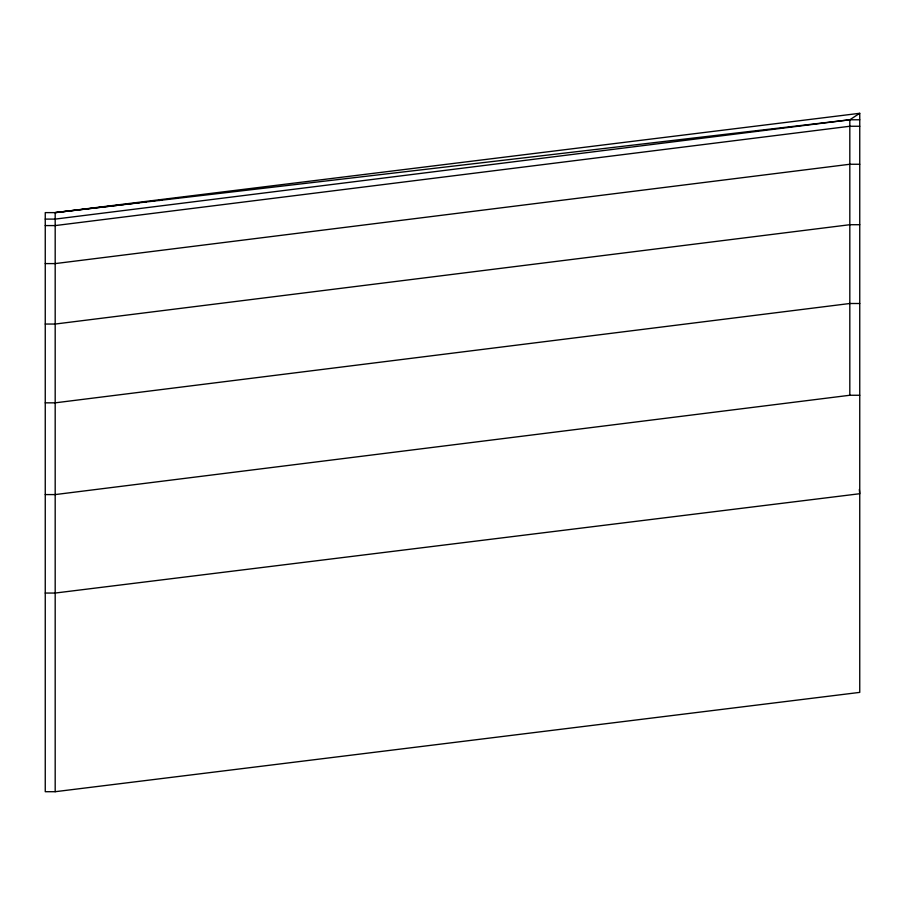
<?xml version="1.0" encoding="UTF-8"?>
<svg xmlns="http://www.w3.org/2000/svg" width="905" height="905" viewBox="0 0 905 905"><rect width="100%" height="100%" fill="white"/><g stroke="black" fill="none" stroke-linecap="round" stroke-linejoin="round"><path stroke-width="1.36" d="M45.25 219.101L55.182 219.101L849.818 119.777L859.75 113.295L859.75 692.382L55.182 791.705L45.25 791.705L45.25 212.618L55.182 212.618L849.818 119.777L859.75 119.777M55.182 791.705L55.182 212.618L859.75 113.295M859.75 395.259L849.818 395.259L55.182 494.583L45.25 494.583M55.182 212.618L109.901 206.216M112.706 205.888L116.915 205.39M119.72 205.062L123.94 204.564M128.148 204.078L132.356 203.58M135.162 203.252L139.37 202.765M143.578 202.268L146.384 201.939M151.995 201.283L154.8 200.955M159.009 200.458L161.814 200.129M859.75 126.259L849.818 126.259L55.182 225.583L45.25 225.583M859.75 164.257L849.818 164.257L55.182 263.593L45.25 263.593M859.75 224.712L849.818 224.712L55.182 324.047L45.25 324.047M859.75 303.503L849.818 303.503L55.182 402.838L45.25 402.838M45.25 593.047L55.182 593.047L859.75 493.723L859.32 489.548M849.818 119.777L849.818 395.259"/></g></svg>
